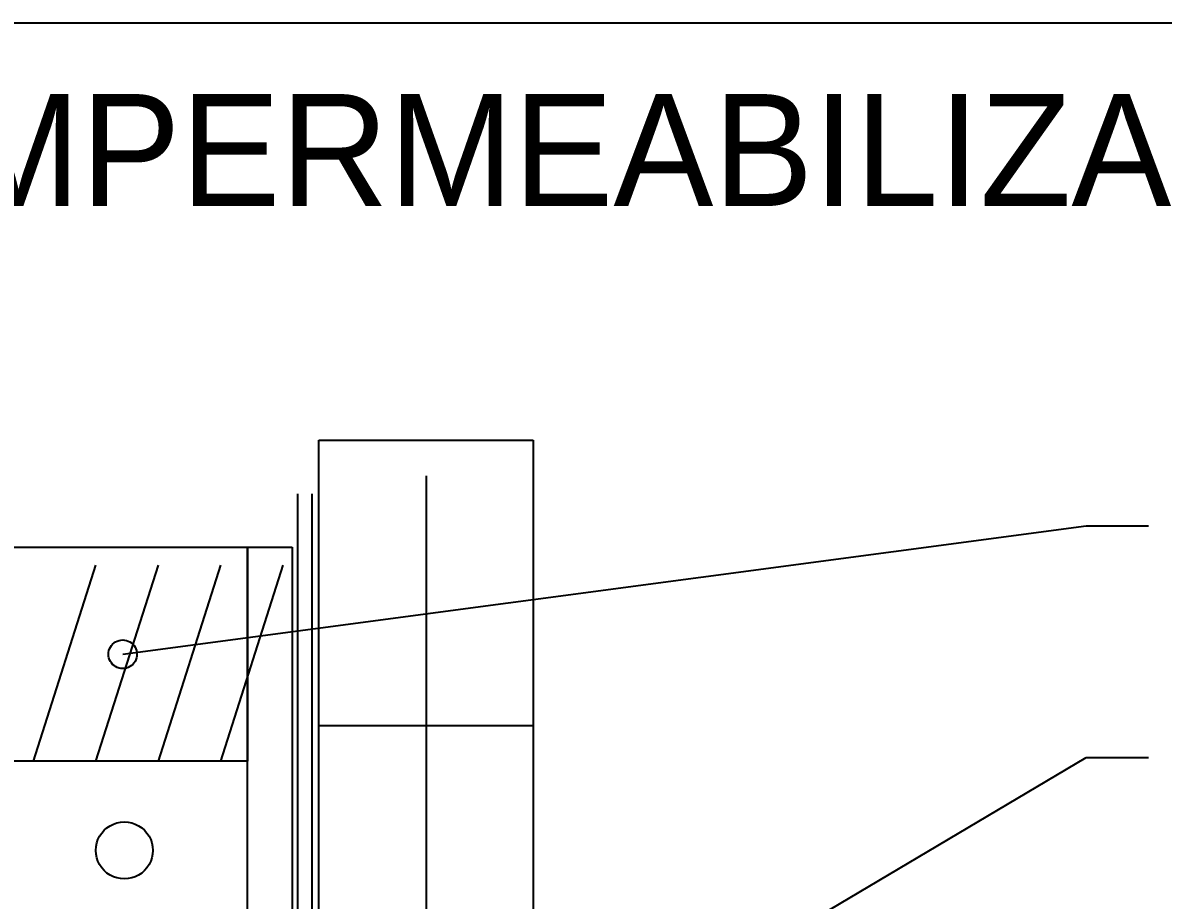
# Model space of a CAD drawing. Header units: millimetres. Extents: x 0 to 3648, y 0 to 594.
# Drawn here: x 2542.06 to 2591.81, y 425.49 to 463.8 of the extents above; entities that cross this region are included whole.
import ezdxf

# ---------------------------------------------------------------- set-up
doc = ezdxf.new("R2010")
doc.units = ezdxf.units.MM
for name, color, linetype in [('ALVENARIA', 8, 'CONTINUOUS'), ('ARMADURAS', 1, 'CONTINUOUS'), ('COTAS', 4, 'CONTINUOUS'), ('FORMAS', 7, 'CONTINUOUS'), ('SECUNDARIAS', 8, 'CONTINUOUS'), ('TEXTOS', 2, 'CONTINUOUS')]:
    doc.layers.add(name, color=color, linetype=linetype)

msp = doc.modelspace()

# ---------------------------------------------------------------- linework, layer by layer
at = {"layer": 'ALVENARIA'}
msp.add_line((2554.97842, 433.11892), (2564.31886, 433.11892), dxfattribs=at)
at = {"layer": 'ARMADURAS'}
for p, q in [((2559.64864, 444.01621), (2559.64864, 345.94054)), ((2554.04442, 443.23784), (2554.04442, 343.6054))]:
    msp.add_line(p, q, dxfattribs=at)
at = {"layer": 'COTAS'}
for p, q in [((2546.41622, 436.23243), (2588.44872, 441.83676)), ((2588.44872, 441.83676), (2591.17308, 441.83676)), ((2546.17808, 436.80774), (2546.25521, 436.83391)), ((2546.25521, 436.83391), (2546.33484, 436.84981)), ((2546.33484, 436.84981), (2546.41622, 436.85513)), ((2546.41622, 436.85513), (2546.4976, 436.84981)), ((2546.4976, 436.84981), (2546.57747, 436.83391)), ((2546.57747, 436.83391), (2546.6546, 436.80774)), ((2545.79898, 436.31372), (2545.81475, 436.3936)), ((2545.81475, 436.3936), (2545.84105, 436.47073)), ((2545.84105, 436.47073), (2545.8771, 436.54379)), ((2545.8771, 436.54379), (2545.92218, 436.61151)), ((2545.92218, 436.61151), (2545.97601, 436.67275)), ((2545.97601, 436.67275), (2546.03711, 436.72646)), ((2546.03711, 436.72646), (2546.10497, 436.77172)), ((2546.10497, 436.77172), (2546.17808, 436.80774)), ((2546.6546, 436.80774), (2546.72746, 436.77172)), ((2546.72746, 436.77172), (2546.79532, 436.72646)), ((2546.79532, 436.72646), (2546.85667, 436.67275)), ((2546.85667, 436.67275), (2546.91026, 436.61151)), ((2546.91026, 436.61151), (2546.95558, 436.54379)), ((2546.95558, 436.54379), (2546.99164, 436.47073)), ((2546.99164, 436.47073), (2547.01768, 436.3936)), ((2547.01768, 436.3936), (2547.0337, 436.31372)), ((2545.79347, 436.23243), (2545.79898, 436.31372)), ((2545.79898, 436.15116), (2545.79347, 436.23243)), ((2545.81475, 436.07127), (2545.79898, 436.15116)), ((2545.84105, 435.99413), (2545.81475, 436.07127)), ((2545.8771, 435.92107), (2545.84105, 435.99413)), ((2545.92218, 435.85336), (2545.8771, 435.92107)), ((2545.97601, 435.79212), (2545.92218, 435.85336)), ((2546.91026, 435.85336), (2546.85667, 435.79212)), ((2546.95558, 435.92107), (2546.91026, 435.85336)), ((2546.99164, 435.99413), (2546.95558, 435.92107)), ((2547.01768, 436.07127), (2546.99164, 435.99413)), ((2547.0337, 436.15116), (2547.01768, 436.07127)), ((2547.0337, 436.31372), (2547.03896, 436.23243)), ((2547.03896, 436.23243), (2547.0337, 436.15116)), ((2546.03711, 435.73841), (2545.97601, 435.79212)), ((2546.10497, 435.69316), (2546.03711, 435.73841)), ((2546.17808, 435.65714), (2546.10497, 435.69316)), ((2546.25521, 435.63095), (2546.17808, 435.65714)), ((2546.33484, 435.61505), (2546.25521, 435.63095)), ((2546.41622, 435.60973), (2546.33484, 435.61505)), ((2546.4976, 435.61505), (2546.41622, 435.60973)), ((2546.57747, 435.63095), (2546.4976, 435.61505)), ((2546.6546, 435.65714), (2546.57747, 435.63095)), ((2546.72746, 435.69316), (2546.6546, 435.65714)), ((2546.79532, 435.73841), (2546.72746, 435.69316)), ((2546.85667, 435.79212), (2546.79532, 435.73841)), ((2544.85948, 405.87567), (2588.44872, 431.71783)), ((2588.44872, 431.71783), (2591.17308, 431.71783))]:
    msp.add_line(p, q, dxfattribs=at)
at = {"layer": 'FORMAS'}
for p, q in [((2493, 463.8), (2673, 463.8)), ((2554.97842, 445.57297), (2564.31886, 445.57297)), ((2554.97842, 355.28108), (2554.97842, 445.57297)), ((2564.31886, 445.57297), (2564.31886, 355.28108))]:
    msp.add_line(p, q, dxfattribs=at)
at = {"layer": 'SECUNDARIAS'}
for p, q in [((2554.66717, 443.23784), (2554.66717, 344.38379)), ((2540.96775, 440.9027), (2551.86493, 440.9027)), ((2551.86493, 440.9027), (2551.86493, 431.56216)), ((2551.86493, 440.9027), (2553.8108, 440.9027)), ((2551.86493, 344.38379), (2551.86493, 440.9027)), ((2553.8108, 440.9027), (2553.8108, 344.38379)), ((2542.52424, 431.56216), (2545.2486, 440.12433)), ((2545.2486, 431.56216), (2547.97296, 440.12433)), ((2547.97296, 431.56216), (2550.69732, 440.12433)), ((2550.69732, 431.56216), (2553.42167, 440.12433)), ((2551.86493, 431.56216), (2540.96775, 431.56216)), ((2546.01032, 428.82087), (2546.16456, 428.87323)), ((2546.16456, 428.87323), (2546.32432, 428.90502)), ((2546.32432, 428.90502), (2546.48708, 428.91568)), ((2546.48708, 428.91568), (2546.64959, 428.90502)), ((2546.64959, 428.90502), (2546.80934, 428.87323)), ((2546.80934, 428.87323), (2546.96359, 428.82087)), ((2545.40835, 428.29298), (2545.499, 428.42843)), ((2545.499, 428.42843), (2545.60642, 428.55091)), ((2545.60642, 428.55091), (2545.72887, 428.65831)), ((2545.72887, 428.65831), (2545.86433, 428.74882)), ((2545.86433, 428.74882), (2546.01032, 428.82087)), ((2546.96359, 428.82087), (2547.10958, 428.74882)), ((2547.10958, 428.74882), (2547.24529, 428.65831)), ((2547.24529, 428.65831), (2547.36749, 428.55091)), ((2547.36749, 428.55091), (2547.47516, 428.42843)), ((2547.47516, 428.42843), (2547.56555, 428.29298)), ((2545.2521, 427.83284), (2545.28415, 427.99261)), ((2545.28415, 427.99261), (2545.33649, 428.14687)), ((2545.33649, 428.14687), (2545.40835, 428.29298)), ((2547.56555, 428.29298), (2547.63767, 428.14687)), ((2547.63767, 428.14687), (2547.69, 427.99261)), ((2547.69, 427.99261), (2547.7218, 427.83284)), ((2545.24159, 427.67026), (2545.2521, 427.83284)), ((2545.2521, 427.50771), (2545.24159, 427.67026)), ((2545.28415, 427.34793), (2545.2521, 427.50771)), ((2547.7218, 427.50771), (2547.69, 427.34793)), ((2547.7218, 427.83284), (2547.73232, 427.67026)), ((2547.73232, 427.67026), (2547.7218, 427.50771)), ((2545.33649, 427.19367), (2545.28415, 427.34793)), ((2545.40835, 427.04756), (2545.33649, 427.19367)), ((2545.499, 426.91211), (2545.40835, 427.04756)), ((2545.60642, 426.78964), (2545.499, 426.91211)), ((2547.47516, 426.91211), (2547.36749, 426.78964)), ((2547.56555, 427.04756), (2547.47516, 426.91211)), ((2547.63767, 427.19367), (2547.56555, 427.04756)), ((2547.69, 427.34793), (2547.63767, 427.19367)), ((2545.72887, 426.68223), (2545.60642, 426.78964)), ((2545.86433, 426.59172), (2545.72887, 426.68223)), ((2546.01032, 426.51967), (2545.86433, 426.59172)), ((2546.16456, 426.46731), (2546.01032, 426.51967)), ((2546.32432, 426.43552), (2546.16456, 426.46731)), ((2546.48708, 426.42486), (2546.32432, 426.43552)), ((2546.64959, 426.43552), (2546.48708, 426.42486)), ((2546.80934, 426.46731), (2546.64959, 426.43552)), ((2546.96359, 426.51967), (2546.80934, 426.46731)), ((2547.10958, 426.59172), (2546.96359, 426.51967)), ((2547.24529, 426.68223), (2547.10958, 426.59172)), ((2547.36749, 426.78964), (2547.24529, 426.68223))]:
    msp.add_line(p, q, dxfattribs=at)

# ---------------------------------------------------------------- texts
at = {"layer": 'TEXTOS'}
msp.add_text('DETALHE — IMPERMEABILIZAÇÃO E DRENAGEM', height=4.88827, dxfattribs=at).set_placement((2497.00003, 455.80001))

doc.saveas('drawing.dxf')
